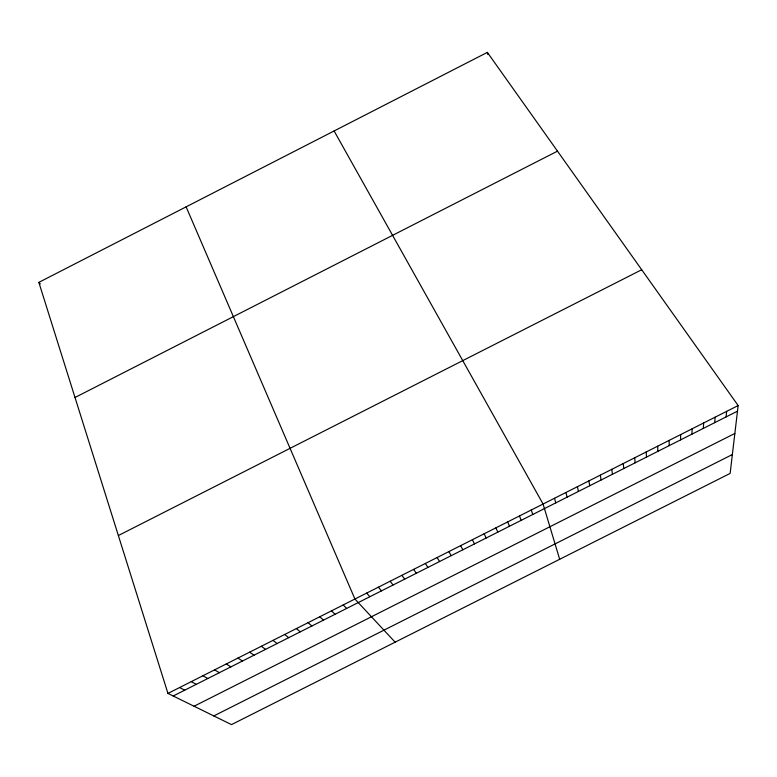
<?xml version="1.0" encoding="UTF-8"?>
<svg xmlns="http://www.w3.org/2000/svg" width="777" height="777" viewBox="0 0 777 777"><rect width="100%" height="100%" fill="white"/><g stroke="black" fill="none" stroke-linecap="round" stroke-linejoin="round"><path stroke-width="1.17" d="M680.584 439.879L680.642 434.586M691.957 434.139L692.132 428.778M703.331 428.399L703.632 422.979M714.714 422.659L715.131 417.171M726.097 416.909L726.641 411.363M738.15 405.555L730.137 473.407L231.488 724.62L167.949 693.414L38.85 282.372L487.354 52.38L738.15 405.555L167.949 693.414M75.01 397.494L557.488 151.156M118.366 535.538L641.705 269.736M173.203 695.988L737.49 411.159M194.056 706.235L734.857 433.449M213.811 715.938L732.371 454.535M179.604 687.528L184.732 690.17M191.259 681.643L196.27 684.343M202.923 675.757L207.809 678.515M214.588 669.861L219.357 672.688M226.253 663.976L230.905 666.86M237.927 658.08L242.463 661.023M249.611 652.185L254.021 655.196M261.295 646.289L265.579 649.358M272.98 640.384L277.146 643.521M284.673 634.479L288.723 637.674M296.377 628.574L300.301 631.837M308.071 622.668L311.878 625.99M319.784 616.763L323.465 620.143M331.488 610.848L335.052 614.286M343.211 604.933L346.649 608.44M38.85 282.372L40.336 283.916M395.134 642.171L354.924 599.018L186.121 206.857M366.657 593.094L369.852 596.726M378.38 587.179L381.458 590.87M390.112 581.254L393.075 585.003M401.855 575.33L404.691 579.137M413.597 569.395L416.317 573.271M425.349 563.471L427.942 567.404M437.101 557.536L439.568 561.538M448.853 551.602L451.204 555.662M334.11 130.963L543.074 504.03L559.673 559.285M460.615 545.658L462.839 549.786M472.377 539.724L474.485 543.91M484.149 533.78L486.14 538.034M495.93 527.836L497.785 532.148M507.702 521.891L509.45 526.262M519.492 515.938L521.105 520.376M531.274 509.984L532.769 514.491M554.516 498.261L555.769 502.884M565.957 492.482L567.093 497.173M577.408 486.703L578.418 491.452M487.354 52.38L487.791 54.487M588.859 480.914L589.753 485.732M600.32 475.135L601.097 480.001M611.781 469.347L612.441 474.281M623.241 463.558L623.785 468.55M634.722 457.77L635.139 462.82M646.192 451.971L646.493 457.09M657.672 446.183L657.847 451.359M669.152 440.384L669.211 445.619"/></g></svg>
